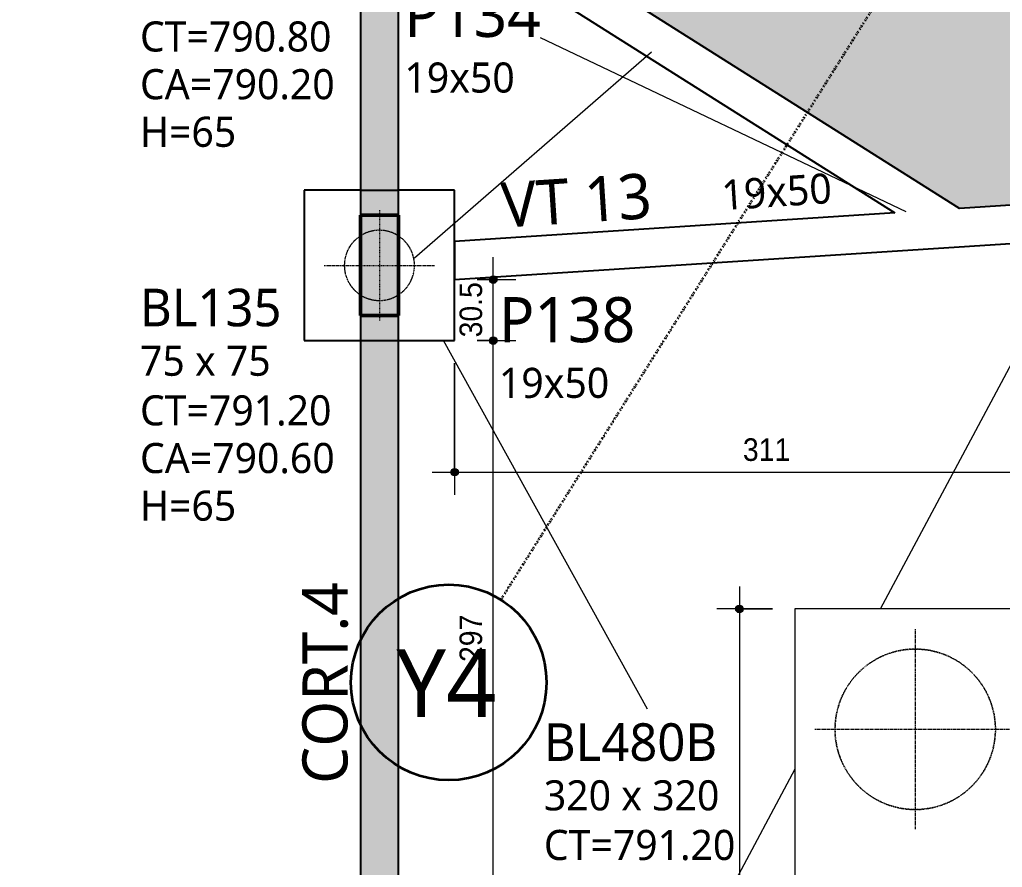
# Model space of a CAD drawing. Header units: centimetres. Extents: x -3523 to 38560, y -3196 to 88043.
# Drawn here: x -1928.8 to -1438.7, y 632 to 1054.6 of the extents above; entities that cross this region are included whole.
import ezdxf

# ---------------------------------------------------------------- set-up
doc = ezdxf.new("R2010")
doc.units = ezdxf.units.CM
for name, pattern in [('Dash dot', [1.5875, 0.635, -0.47625, 0, -0.47625]), ('Hidden', [0.714375, 0.47625, -0.238125]), ('Traço', [0.635, 0.3175, -0.3175])]:
    doc.linetypes.add(name, pattern=pattern)
for name, color, linetype, lineweight in [('A-ANNO-DIMS', 7, 'Continuous', 9), ('A-ANNO-DIMS-75', 7, 'Continuous', 9), ('A-DETL-GENF', 7, 'Continuous', 18), ('A-DETL-THIN', 7, 'Continuous', 25), ('S-BEAM', 7, 'Continuous', 25), ('S-BEAM-HDLN', 7, 'Traço', 25), ('S-BEAM-IDEN', 7, 'Continuous', 9), ('S-COLS', 7, 'Continuous', 25), ('S-COLS-IDEN', 7, 'Continuous', 9), ('S-FNDN', 7, 'Continuous', 25), ('S-FNDN-HDLN', 7, 'Traço', 18), ('S-FNDN-IDEN', 7, 'Continuous', 9), ('S-GRID', 7, 'Continuous', 9), ('S-GRID-IDEN', 7, 'Continuous', 9)]:
    doc.layers.add(name, color=color, linetype=linetype, lineweight=lineweight)
doc.layers.add('A-DETL', color=7, linetype='Continuous', lineweight=18, true_color=0x00a600)
doc.styles.add('Arial_1', font='arial.ttf', dxfattribs={"width": 0.9, "height": 11.25})
doc.styles.add('Gadugi', font='gadugi.ttf', dxfattribs={"height": 15})
doc.styles.add('Gadugi_1', font='gadugi.ttf', dxfattribs={"height": 22.5})
doc.styles.add('Gadugi_2', font='gadugi.ttf', dxfattribs={"height": 18.75})
doc.styles.add('Gadugi_5', font='gadugi.ttf', dxfattribs={"height": 33.75})
doc.dimstyles.new('PED_1_5mm_ESQ', dxfattribs={"dimscale": 30.48, "dimtxt": 11.477918, "dimasz": 0.492126, "dimexe": 0.369094, "dimexo": 0.369094, "dimgap": 0.073819, "dimtad": 1, "dimdec": 1, "dimrnd": 0.5, "dimdsep": 46, "dimtxsty": 'Arial_1', "dimblk1": 'DOTSMALL', "dimblk2": 'DOTSMALL', "dimsah": 1, "dimcen": 0.09, "dimdle": 0.369094, "dimazin": 0, "dimtfac": 1, "dimtdec": 4, "dimtix": 1, "dimtmove": 0, "dimatfit": 3, "dimfxl": 1, "dimtvp": 1, "dimtolj": 1, "dimtzin": 0, "dimarcsym": 2})

# ---------------------------------------------------------------- blocks, each defined once
blk = doc.blocks.new('PED_BLRET-1EST_R01_2019 - 75x75x65-V2-PL B 002 - FUNDAÇÃO')
at = {"layer": 'S-FNDN', "linetype": 'Hidden', "lineweight": 18}
for p, q in [((-27.5, 0), (-9.5, 0)), ((9.5, 0), (27.5, 0))]:
    blk.add_line(p, q, dxfattribs=at)
at = {"layer": 'S-FNDN-HDLN'}
for p, q in [((0, 27.5), (0, -27.5)), ((-9.5, 0), (9.5, 0))]:
    blk.add_line(p, q, dxfattribs=at)
for start, end in [(56.8005, 123.0116), (123.0279, 236.9721), (360, 56.7842), (303.2158, 360), (236.9884, 303.1995)]:
    blk.add_arc((0, 0), 17.5, start, end, dxfattribs=at)
blk = doc.blocks.new('PED_BLRET-4EST_R01_2019 - 320x320x170-3763708-PL B 002 - FUNDAÇÃO')
at = {"layer": 'S-FNDN', "linetype": 'Hidden', "lineweight": 18}
for p, q in [((-105, 30), (-105, -70)), ((-155, -20), (-55, -20)), ((45, -20), (94.49, -20)), ((-105, -270), (-105, -170)), ((-155, -220), (-55, -220)), ((45, -220), (94.49, -220)), ((95, -256.4), (95, -270))]:
    blk.add_line(p, q, dxfattribs=at)
at = {"layer": 'S-FNDN-HDLN'}
for p, q in [((95, 30), (95, -70)), ((94.5, -20), (145, -20)), ((95, -170), (95, -256.4)), ((94.5, -220), (145, -220))]:
    blk.add_line(p, q, dxfattribs=at)
for centre in [(-105, -20), (-105, -220)]:
    blk.add_circle(centre, 40, dxfattribs=at)
for centre, start, end in [((95, -20), 90.7246, 269.2754), ((95, -20), 360, 90.7174), ((95, -20), 269.2826, 360), ((95, -220), 90.7246, 294.0883), ((95, -220), 360, 90.7174), ((95, -220), 294.1277, 360)]:
    blk.add_arc(centre, 40, start, end, dxfattribs=at)
blk = doc.blocks.new('Eixo - Y4-2173033-PL B 002 - FUNDAÇÃO')
at = {"layer": 'S-GRID-IDEN', "color": 32, "lineweight": 35, "true_color": 0xe46c0a}
blk.add_circle((0, 0), 0.65, dxfattribs=at)
blk = doc.blocks.new('DIMBLOCK15-PL B 002 - FUNDAÇÃO')
at = {"layer": 'A-ANNO-DIMS-75'}
h = blk.add_hatch(color=256, dxfattribs=at)
edge = h.paths.add_edge_path(flags=0)
edge.add_arc((-1569.77, 760.85), 1.88, 0, 360)
h = blk.add_hatch(color=256, dxfattribs=at)
edge = h.paths.add_edge_path(flags=0)
edge.add_arc((-1569.77, 344.87), 1.88, 0, 360)
for p, q in [((-1569.77, 772.1), (-1569.77, 344.87)), ((-1553.36, 760.85), (-1581.02, 760.85)), ((-1569.77, 760.85), (-1553.36, 760.85)), ((-1578.36, 344.87), (-1558.52, 344.87)), ((-1569.77, 344.87), (-1578.36, 344.87))]:
    blk.add_line(p, q, dxfattribs=at)
for centre in [(-1569.77, 760.85), (-1569.77, 344.87)]:
    blk.add_circle(centre, 1.88, dxfattribs=at)
at = {"layer": 'A-ANNO-DIMS-75', "color": 0, "insert": (-1586.62, 541.2), "char_height": 11.25, "width": 27.9708, "attachment_point": 1, "rotation": 90, "line_spacing_factor": 0.941778, "style": 'Arial_1'}
blk.add_mtext('416', dxfattribs=at)
blk = doc.blocks.new('_DotSmall')
at = {"color": 0, "linetype": 'ByBlock', "const_width": 0.5}
blk.add_lwpolyline([(-0.0625, 0, 1), (0.0625, 0, 1)], format="xyb", close=True, dxfattribs=at)
blk = doc.blocks.new('DIMBLOCK23-PL B 002 - FUNDAÇÃO')
at = {"layer": 'A-ANNO-DIMS-75'}
h = blk.add_hatch(color=256, dxfattribs=at)
edge = h.paths.add_edge_path(flags=0)
edge.add_arc((-1711.87, 829.04), 1.88, 0, 360)
h = blk.add_hatch(color=256, dxfattribs=at)
edge = h.paths.add_edge_path(flags=0)
edge.add_arc((-1400.92, 829.04), 1.88, 0, 360)
for p, q in [((-1711.87, 883.37), (-1711.87, 817.79)), ((-1711.87, 829.04), (-1711.87, 883.37)), ((-1400.92, 820.45), (-1400.92, 840.29)), ((-1723.12, 829.04), (-1400.92, 829.04)), ((-1400.92, 829.04), (-1400.92, 820.45))]:
    blk.add_line(p, q, dxfattribs=at)
for centre in [(-1711.87, 829.04), (-1400.92, 829.04)]:
    blk.add_circle(centre, 1.88, dxfattribs=at)
at = {"layer": 'A-ANNO-DIMS-75', "color": 0, "insert": (-1568.05, 845.9), "char_height": 11.25, "width": 27.9708, "attachment_point": 1, "line_spacing_factor": 0.941778, "style": 'Arial_1'}
blk.add_mtext('311', dxfattribs=at)
blk = doc.blocks.new('DIMBLOCK26-PL B 002 - FUNDAÇÃO')
at = {"layer": 'A-ANNO-DIMS-75'}
h = blk.add_hatch(color=256, dxfattribs=at)
edge = h.paths.add_edge_path(flags=0)
edge.add_arc((-1692.54, 894.62), 1.88, 0, 360)
h = blk.add_hatch(color=256, dxfattribs=at)
edge = h.paths.add_edge_path(flags=0)
edge.add_arc((-1692.54, 597.48), 1.88, 0, 360)
for p, q in [((-1700.62, 894.62), (-1681.29, 894.62)), ((-1692.54, 894.62), (-1700.62, 894.62)), ((-1692.54, 586.23), (-1692.54, 894.62)), ((-1683.94, 597.48), (-1703.79, 597.48)), ((-1692.54, 597.48), (-1683.94, 597.48))]:
    blk.add_line(p, q, dxfattribs=at)
for centre in [(-1692.54, 894.62), (-1692.54, 597.48)]:
    blk.add_circle(centre, 1.88, dxfattribs=at)
at = {"layer": 'A-ANNO-DIMS-75', "color": 0, "insert": (-1709.39, 734.4), "char_height": 11.25, "width": 27.9708, "attachment_point": 1, "rotation": 90, "line_spacing_factor": 0.941778, "style": 'Arial_1'}
blk.add_mtext('297', dxfattribs=at)
blk = doc.blocks.new('DIMBLOCK27-PL B 002 - FUNDAÇÃO')
at = {"layer": 'A-ANNO-DIMS-75'}
h = blk.add_hatch(color=256, dxfattribs=at)
edge = h.paths.add_edge_path(flags=0)
edge.add_arc((-1692.54, 925.04), 1.88, 0, 360)
h = blk.add_hatch(color=256, dxfattribs=at)
edge = h.paths.add_edge_path(flags=0)
edge.add_arc((-1692.54, 894.62), 1.88, 0, 360)
for p, q in [((-1692.54, 894.62), (-1692.54, 936.29)), ((-1700.62, 925.04), (-1681.29, 925.04)), ((-1692.54, 925.04), (-1700.62, 925.04)), ((-1700.62, 894.62), (-1681.29, 894.62)), ((-1692.54, 894.62), (-1700.62, 894.62))]:
    blk.add_line(p, q, dxfattribs=at)
for centre in [(-1692.54, 925.04), (-1692.54, 894.62)]:
    blk.add_circle(centre, 1.88, dxfattribs=at)
at = {"layer": 'A-ANNO-DIMS-75', "color": 0, "insert": (-1709.39, 896.23), "char_height": 11.25, "width": 32.6326, "attachment_point": 1, "rotation": 90, "line_spacing_factor": 0.941778, "style": 'Arial_1'}
blk.add_mtext('30.5', dxfattribs=at)

msp = doc.modelspace()

# ---------------------------------------------------------------- hatches: boundary and pattern name
at = {"layer": 'A-DETL-GENF', "true_color": 0xe6e6e6}
h = msp.add_hatch(color=254, dxfattribs=at)
h.paths.add_polyline_path([(-780.089, 706.316), (-386.115, 706.316), (-386.115, 707.119), (-490.138, 707.119), (-490.138, 819.102), (-113.138, 819.102), (-113.138, 707.119), (-124.365, 707.119), (-124.365, 706.316), (43.51, 706.316), (43.51, 770.619), (70.307, 770.619), (70.307, 1173.082), (306.417, 1173.082), (147.343, 1755.323), (97.342, 1755.323), (97.342, 1835.352), (-215.981, 1835.352), (-215.981, 1756.172), (-275.96, 1756.172), (-442.089, 1296.011), (-425.073, 1285.306), (-465.011, 1221.825), (-491.496, 1238.487), (-546.599, 1166.011), (-546.599, 1141.884), (-298.365, 1141.884), (-298.365, 1214.884), (-223.365, 1214.884), (-223.365, 1049.884), (-298.365, 1049.884), (-298.365, 1122.884), (-546.599, 1122.884), (-546.599, 1094.884), (-621.599, 1094.884), (-621.599, 1169.884), (-567.522, 1169.884), (-507.641, 1248.644), (-528.493, 1261.763), (-488.554, 1325.245), (-485.408, 1323.265), (-329.119, 1756.172), (-345.981, 1756.172), (-345.981, 1866.172), (-316.578, 1866.172), (-444.521, 2197.571), (-444.83, 2197.454), (-462.562, 2244.301), (-671.366, 2785.221), (-685.288, 2823.058), (-685.488, 2822.982), (-703.22, 2869.732), (-702.555, 2869.984), (-718.743, 2913.873), (-862.537, 3299.756), (-968.123, 3253.612), (-914.305, 3339.122), (-930.385, 3349.243), (-979.853, 3270.645), (-1027.785, 3380.324), (-999.447, 3392.709), (-1318.73, 3593.658), (-1333.645, 3569.961), (-1357.562, 3585.013), (-1342.647, 3608.71), (-1358.727, 3618.831), (-1373.642, 3595.134), (-1397.12, 3609.91), (-1382.205, 3633.607), (-1824.457, 3911.949), (-1862.275, 3851.86), (-1909.247, 3881.422), (-3097.084, 1994.095), (-2170.119, 1408.797), (-2169.792, 1409.316), (-2127.476, 1382.683), (-2127.841, 1382.102), (-1767.194, 1154.384), (-1737.355, 1154.384), (-1351.153, 1779.215), (-1413.278, 1818.573), (-1373.141, 1881.929), (-1233.757, 1793.627), (-1248.497, 1770.361), (-909.742, 1557.157), (-894.827, 1580.854), (-831.352, 1540.905), (-871.302, 1477.43), (-899.843, 1495.393), (-1197.486, 1153.393), (-1178.443, 1141.408), (-1218.392, 1077.933), (-1281.867, 1117.882), (-1279.683, 1121.353), (-1695.298, 1108.989), (-1460.081, 960.469), (-1310.615, 970.198), (-1282.615, 970.198), (-1282.615, 988.119), (-857.365, 988.119), (-857.365, 707.119), (-852.365, 707.119), (-852.365, 706.316), (-787.91, 706.316)], flags=0)
h.paths.add_polyline_path([(-1711.866, 1127.504), (-1267.491, 1140.724), (-1241.918, 1181.357), (-1213.76, 1163.636), (-916.117, 1505.636), (-934.777, 1517.38), (-919.862, 1541.077), (-1258.665, 1754.311), (-1273.895, 1730.271), (-1335.101, 1769.046), (-1715.019, 1154.384), (-1711.866, 1154.384), (-1711.866, 1137.129)], flags=0)
h.paths.add_polyline_path([(317.769, 1321.247), (317.769, 1754.601), (277.762, 1754.601), (277.762, 1835.352), (227.342, 1835.352), (227.342, 1755.323), (199.175, 1755.323), (306.417, 1362.799)], flags=0)
h.paths.add_polyline_path([(-17.803, 1780.55), (-17.803, 1796.55), (-1.803, 1796.55), (-2.348, 1792.409), (-3.947, 1788.55), (-6.489, 1785.236), (-9.803, 1782.694), (-13.662, 1781.095)], flags=0)
h.paths.add_polyline_path([(-33.803, 1796.55), (-33.258, 1800.691), (-31.659, 1804.55), (-29.117, 1807.864), (-25.803, 1810.406), (-21.944, 1812.005), (-17.803, 1812.55), (-17.803, 1796.55), (-33.258, 1796.55)], flags=0)
h.paths.add_polyline_path([(-1713.322, 2040.579), (-1755.638, 2067.212), (-1745.518, 2083.292), (-1703.201, 2056.659), (-1711.577, 2043.352)], flags=0)
h.paths.add_polyline_path([(-2141.673, 2310.054), (-2183.989, 2336.687), (-2173.869, 2352.768), (-2131.552, 2326.135)], flags=0)
h.paths.add_polyline_path([(-872.017, 2476.309), (-914.333, 2502.941), (-904.213, 2519.022), (-861.896, 2492.389)], flags=0)
h.paths.add_polyline_path([(-1278.153, 2731.912), (-1320.47, 2758.545), (-1310.349, 2774.626), (-1268.033, 2747.993), (-1275.233, 2736.552)], flags=0)
h.paths.add_polyline_path([(-1706.492, 3001.506), (-1748.808, 3028.139), (-1738.688, 3044.22), (-1696.371, 3017.587)], flags=0)
h.paths.add_polyline_path([(-866.215, 3298.666), (-862.634, 3300.018), (-865.839, 3308.62), (-871.262, 3312.032), (-868.974, 3305.973)], flags=0)
at = {"layer": 'S-BEAM', "true_color": 0xff00ff}
h = msp.add_hatch(color=6, dxfattribs=at)
h.paths.add_polyline_path([(-1758.865, 533.551), (-1739.865, 533.551), (-1739.865, 907.119), (-1758.865, 907.119), (-1758.865, 597.485)], flags=0)
h.paths.add_polyline_path([(-1739.865, 957.119), (-1739.866, 1091.884), (-1758.865, 1091.884), (-1758.865, 957.119), (-1745.686, 957.119)], flags=0)
at = {"layer": 'S-COLS', "true_color": 0x808080}
msp.add_hatch(color=8, dxfattribs=at).paths.add_polyline_path([(-1758.865, 907.119), (-1739.866, 907.119), (-1739.866, 957.119), (-1758.866, 957.119), (-1758.866, 907.119)], flags=0)

# ---------------------------------------------------------------- linework, layer by layer
at = {"layer": 'A-DETL', "color": 7}
for p, q in [((-3097.118, 1994.116), (-1460.081, 960.469)), ((-1460.081, 960.469), (-1310.615, 970.198))]:
    msp.add_line(p, q, dxfattribs=at)
at = {"layer": 'A-DETL', "color": 7, "lineweight": 50}
for p, q in [((-1758.865, 957.119), (-1739.865, 957.119)), ((-1758.865, 907.119), (-1739.866, 907.119))]:
    msp.add_line(p, q, dxfattribs=at)
at = {"layer": 'A-DETL-THIN', "color": 9, "lineweight": 18, "true_color": 0xc0c0c0}
for p, q in [((-1486.558, 958.746), (-1668.931, 1045.602)), ((-1731.866, 935.832), (-1613.704, 1038.549)), ((-1499.442, 760.848), (-1400.922, 945.28)), ((-1615.633, 710.915), (-1717.462, 894.619)), ((-1542.109, 680.973), (-1678.86, 424.972))]:
    msp.add_line(p, q, dxfattribs=at)
at = {"layer": 'S-BEAM'}
for p, q in [((-1460.081, 960.469), (-1739.866, 1137.129)), ((-1739.866, 1114.658), (-1492.343, 958.369)), ((-1758.865, 1091.884), (-1758.865, 957.119)), ((-1739.865, 957.119), (-1739.865, 1091.884)), ((-1310.615, 970.198), (-1460.081, 960.469)), ((-1758.865, 957.119), (-1739.865, 957.119)), ((-1492.343, 958.369), (-1711.866, 944.08)), ((-1711.866, 925.04), (-1400.922, 945.28)), ((-1711.866, 944.08), (-1711.866, 925.04)), ((-1739.865, 907.119), (-1758.865, 907.119)), ((-1758.865, 907.119), (-1758.865, 533.551)), ((-1739.865, 533.551), (-1739.865, 907.119))]:
    msp.add_line(p, q, dxfattribs=at)
at = {"layer": 'S-BEAM-HDLN', "linetype": 'Continuous'}
for p, q in [((-1758.865, 969.619), (-1739.865, 969.619)), ((-1758.865, 894.619), (-1739.865, 894.619))]:
    msp.add_line(p, q, dxfattribs=at)
at = {"layer": 'S-COLS'}
for p, q in [((-1739.866, 957.119), (-1758.866, 957.119)), ((-1758.866, 907.119), (-1739.866, 907.119))]:
    msp.add_line(p, q, dxfattribs=at)
at = {"layer": 'S-COLS', "lineweight": 50}
for p, q in [((-1758.866, 957.119), (-1758.866, 907.119)), ((-1739.866, 907.119), (-1739.866, 957.119))]:
    msp.add_line(p, q, dxfattribs=at)
at = {"layer": 'S-FNDN'}
for p, q in [((-1758.865, 969.619), (-1786.866, 969.619)), ((-1786.866, 969.619), (-1786.866, 894.619)), ((-1711.866, 969.619), (-1739.865, 969.619)), ((-1711.866, 944.08), (-1711.866, 969.619)), ((-1711.866, 925.04), (-1711.866, 944.08)), ((-1711.866, 894.619), (-1711.866, 925.04)), ((-1786.866, 894.619), (-1758.865, 894.619)), ((-1739.865, 894.619), (-1711.866, 894.619))]:
    msp.add_line(p, q, dxfattribs=at)
at = {"layer": 'S-FNDN', "lineweight": 18}
for p, q in [((-1400.922, 760.848), (-1542.109, 760.848)), ((-1542.109, 760.848), (-1542.109, 440.848))]:
    msp.add_line(p, q, dxfattribs=at)
at = {"layer": 'S-FNDN-HDLN'}
for p, q in [((-1739.865, 969.619), (-1758.865, 969.619)), ((-1758.865, 894.619), (-1739.865, 894.619))]:
    msp.add_line(p, q, dxfattribs=at)
for centre, radius, start, end in [((-1749.366, 932.119), 17.5, 122.80273, 129.63801), ((-1749.366, 932.119), 17.5, 114.61276, 122.61712), ((-1749.366, 932.119), 17.5, 107.45535, 114.23068), ((-1749.366, 932.119), 17.5, 99.23884, 107.28086), ((-1749.366, 932.119), 17.5, 92.10996, 98.79812), ((-1749.366, 932.119), 17.5, 83.84716, 91.94533), ((-1749.366, 932.119), 17.5, 76.76617, 83.32644), ((-1749.366, 932.119), 17.5, 68.42575, 76.61032), ((-1749.366, 932.119), 17.5, 61.42366, 67.78946), ((-1749.366, 932.119), 17.5, 52.94903, 61.27567), ((-1749.366, 932.119), 17.5, 145.32999, 153.29284), ((-1749.366, 932.119), 17.5, 138.15263, 145.02813), ((-1749.366, 932.119), 17.5, 129.97525, 137.95435), ((-1749.366, 932.119), 17.5, 46.08215, 52.13108), ((-1749.366, 932.119), 17.5, 37.35048, 45.94126), ((-1749.366, 932.119), 17.5, 30.74143, 36.2055), ((-1749.366, 932.119), 17.5, 160.67928, 168.63302), ((-1749.366, 932.119), 17.5, 153.50569, 160.40605), ((-1749.366, 932.119), 17.5, 21.38626, 30.60697), ((-1749.366, 932.119), 17.5, 15.40131, 19.47813), ((-1749.366, 932.119), 17.5, 2.86207, 15.2727), ((-1749.366, 932.119), 17.5, 176.0246, 180), ((-1749.366, 932.119), 17.5, 180, 183.9754), ((-1749.366, 932.119), 17.5, 168.86276, 175.77501), ((-1749.366, 932.119), 17.5, 184.22499, 191.13724), ((-1749.366, 932.119), 17.5, 191.36698, 199.32072), ((-1749.366, 932.119), 17.5, 340.52187, 344.59869), ((-1749.366, 932.119), 17.5, 344.7273, 357.13793), ((-1749.366, 932.119), 17.5, 199.59395, 206.49431), ((-1749.366, 932.119), 17.5, 206.70716, 214.67001), ((-1749.366, 932.119), 17.5, 214.97187, 221.84737), ((-1749.366, 932.119), 17.5, 314.05874, 322.64952), ((-1749.366, 932.119), 17.5, 323.7945, 329.25857), ((-1749.366, 932.119), 17.5, 329.39303, 338.61374), ((-1749.366, 932.119), 17.5, 222.04565, 230.02475), ((-1749.366, 932.119), 17.5, 230.36199, 237.19727), ((-1749.366, 932.119), 17.5, 237.38288, 245.38724), ((-1749.366, 932.119), 17.5, 292.21054, 298.57634), ((-1749.366, 932.119), 17.5, 298.72433, 307.05097), ((-1749.366, 932.119), 17.5, 307.86892, 313.91785), ((-1749.366, 932.119), 17.5, 245.76932, 252.54465), ((-1749.366, 932.119), 17.5, 252.71914, 260.76116), ((-1749.366, 932.119), 17.5, 261.20188, 267.89004), ((-1749.366, 932.119), 17.5, 268.05467, 276.15284), ((-1749.366, 932.119), 17.5, 276.67356, 283.23383), ((-1749.366, 932.119), 17.5, 283.38968, 291.57425), ((-1482.109, 700.848), 40, 97.59099, 103.04959), ((-1482.109, 700.848), 40, 92.88953, 97.44486), ((-1482.109, 700.848), 40, 87.27374, 92.72626), ((-1482.109, 700.848), 40, 82.55514, 87.11047), ((-1482.109, 700.848), 40, 76.95041, 82.40901), ((-1482.109, 700.848), 40, 118.2138, 123.72809), ((-1482.109, 700.848), 40, 113.59527, 118.093), ((-1482.109, 700.848), 40, 107.90395, 113.38188), ((-1482.109, 700.848), 40, 103.23458, 107.77169), ((-1482.109, 700.848), 40, 72.22831, 76.76542), ((-1482.109, 700.848), 40, 66.61812, 72.09605), ((-1482.109, 700.848), 40, 61.907, 66.40473), ((-1482.109, 700.848), 40, 56.27191, 61.7862), ((-1482.109, 700.848), 40, 128.52134, 134.09759), ((-1482.109, 700.848), 40, 123.98023, 128.41015), ((-1482.109, 700.848), 40, 51.58985, 56.01977), ((-1482.109, 700.848), 40, 45.90241, 51.47866), ((-1482.109, 700.848), 40, 138.82713, 144.51044), ((-1482.109, 700.848), 40, 134.40571, 138.72413), ((-1482.109, 700.848), 40, 41.27587, 45.59429), ((-1482.109, 700.848), 40, 35.48956, 41.17287), ((-1482.109, 700.848), 40, 149.13159, 155.01874), ((-1482.109, 700.848), 40, 144.90654, 149.03565), ((-1482.109, 700.848), 40, 30.96435, 35.09346), ((-1482.109, 700.848), 40, 24.98126, 30.86841), ((-1482.109, 700.848), 40, 155.57322, 159.34524), ((-1482.109, 700.848), 40, 20.65476, 24.42678), ((-1482.109, 700.848), 40, 159.43504, 165.81352), ((-1482.109, 700.848), 40, 14.18648, 20.56496), ((-1482.109, 700.848), 40, 169.73772, 178.61394), ((-1482.109, 700.848), 40, 166.73759, 169.65331), ((-1482.109, 700.848), 40, 10.34669, 13.26241), ((-1482.109, 700.848), 40, 1.38606, 10.26228), ((-1482.109, 700.848), 40, 181.38606, 190.26228), ((-1482.109, 700.848), 40, 349.73772, 358.61394), ((-1482.109, 700.848), 40, 190.34669, 193.26241), ((-1482.109, 700.848), 40, 346.73759, 349.65331), ((-1482.109, 700.848), 40, 194.18648, 200.56496), ((-1482.109, 700.848), 40, 200.65476, 204.42678), ((-1482.109, 700.848), 40, 335.57322, 339.34524), ((-1482.109, 700.848), 40, 339.43504, 345.81352), ((-1482.109, 700.848), 40, 204.98126, 210.86841), ((-1482.109, 700.848), 40, 329.13159, 335.01874), ((-1482.109, 700.848), 40, 210.96435, 215.09346), ((-1482.109, 700.848), 40, 215.48956, 221.17287), ((-1482.109, 700.848), 40, 318.82713, 324.51044), ((-1482.109, 700.848), 40, 324.90654, 329.03565), ((-1482.109, 700.848), 40, 221.27587, 225.59429), ((-1482.109, 700.848), 40, 225.90241, 231.47866), ((-1482.109, 700.848), 40, 308.52134, 314.09759), ((-1482.109, 700.848), 40, 314.40571, 318.72413), ((-1482.109, 700.848), 40, 231.58985, 236.01977), ((-1482.109, 700.848), 40, 236.27191, 241.7862), ((-1482.109, 700.848), 40, 298.2138, 303.72809), ((-1482.109, 700.848), 40, 303.98023, 308.41015), ((-1482.109, 700.848), 40, 241.907, 246.40473), ((-1482.109, 700.848), 40, 246.61812, 252.09605), ((-1482.109, 700.848), 40, 252.22831, 256.76542), ((-1482.109, 700.848), 40, 256.95041, 262.40901), ((-1482.109, 700.848), 40, 277.59099, 283.04959), ((-1482.109, 700.848), 40, 283.23458, 287.77169), ((-1482.109, 700.848), 40, 287.90395, 293.38188), ((-1482.109, 700.848), 40, 293.59527, 298.093), ((-1482.109, 700.848), 40, 262.55514, 267.11047), ((-1482.109, 700.848), 40, 267.27374, 272.72626), ((-1482.109, 700.848), 40, 272.88953, 277.44486)]:
    msp.add_arc(centre, radius, start, end, dxfattribs=at)
at = {"layer": 'S-GRID', "color": 32, "linetype": 'Dash dot', "lineweight": 35, "true_color": 0xe46c0a}
msp.add_line((-325.828, 2931.113), (-1688.827, 765.475), dxfattribs=at)

# ---------------------------------------------------------------- block references
at = {"layer": 'S-FNDN', "linetype": 'Traço', "lineweight": 18}
for name, p in [('PED_BLRET-1EST_R01_2019 - 75x75x65-V2-PL B 002 - FUNDAÇÃO', (-1749.366, 932.119)), ('PED_BLRET-4EST_R01_2019 - 320x320x170-3763708-PL B 002 - FUNDAÇÃO', (-1377.109, 720.848))]:
    msp.add_blockref(name, p, dxfattribs=at)
at = {"layer": 'S-GRID-IDEN', "color": 32, "true_color": 0xe46c0a, "xscale": 74.99999999999996, "yscale": 74.99999999999996, "zscale": 74.99999999999996, "rotation": 147.8147117607286}
msp.add_blockref('Eixo - Y4-2173033-PL B 002 - FUNDAÇÃO', (-1714.794, 724.217), dxfattribs=at)

# ---------------------------------------------------------------- texts
at = {"layer": 'S-BEAM-IDEN', "attachment_point": 1}
for s, insert, char_height, width, rotation, style in [('VT 13', (-1689.291, 973.348), 22.5, 97.40503, 3.72423, 'Gadugi_1'), ('19x50', (-1579.193, 974.599), 15, 67.34175, 3.72423, 'Gadugi'), ('CORT.4', (-1787.773, 673.645), 22.5, 125.66452, 90, 'Gadugi_1')]:
    msp.add_mtext(s, dxfattribs=dict(at, insert=insert, char_height=char_height, width=width, rotation=rotation, style=style))
at = {"layer": 'S-COLS-IDEN', "attachment_point": 1}
for s, insert, char_height, width, style in [('P134', (-1736.883, 1068.494), 22.5, 84.77845, 'Gadugi_1'), ('19x50', (-1736.883, 1033.26), 15, 67.34175, 'Gadugi'), ('P138', (-1689.759, 916.304), 22.5, 84.77845, 'Gadugi_1'), ('19x50', (-1689.759, 881.069), 15, 67.34175, 'Gadugi')]:
    msp.add_mtext(s, dxfattribs=dict(at, insert=insert, char_height=char_height, width=width, style=style))
at = {"layer": 'S-FNDN-IDEN', "char_height": 15, "attachment_point": 1, "style": 'Gadugi'}
for s, insert, width in [('CT=790.80', (-1868.774, 1053.735), 122.05692), ('CA=790.20', (-1868.774, 1029.956), 125.06325), ('H=65', (-1868.774, 1006.211), 63.73416), ('75 x 75', (-1868.774, 892.092), 81.77212), ('CT=791.20', (-1868.774, 867.362), 122.05692), ('CA=790.60', (-1868.774, 843.583), 125.06325), ('H=65', (-1868.774, 819.838), 63.73416), ('320 x 320', (-1667.334, 675.441), 109.43034), ('CT=791.20', (-1667.334, 650.712), 122.05692)]:
    msp.add_mtext(s, dxfattribs=dict(at, insert=insert, width=width))
at = {"layer": 'S-FNDN-IDEN', "color": 5, "true_color": 0x0000ff, "char_height": 18.75, "attachment_point": 1, "style": 'Gadugi_2'}
for s, insert, width in [('BL135', (-1868.774, 920.505), 85.37972), ('BL480B', (-1667.334, 703.855), 103.41769)]:
    msp.add_mtext(s, dxfattribs=dict(at, insert=insert, width=width))
at = {"layer": 'S-GRID-IDEN', "color": 32, "true_color": 0xe46c0a, "insert": (-1740.97, 740.751), "char_height": 33.75, "width": 63.13289, "attachment_point": 1, "style": 'Gadugi_5'}
msp.add_mtext('Y4', dxfattribs=at)

# ---------------------------------------------------------------- dimensions: what is measured, and where the dimension line sits
at = {"layer": 'A-ANNO-DIMS'}
for base, p1, p2, override, picture, middle in [((-1692.538, 925.04), (-1711.866, 894.619), (-1711.866, 925.04), {"dimpost": '<>', "dimfxl": 30.420835}, 'DIMBLOCK27-PL B 002 - FUNDAÇÃO', (-1700.536, 909.83)), ((-1692.538, 894.619), (-1695.19, 597.485), (-1711.866, 894.619), {"dimpost": '<>', "dimfxl": 297.601887}, 'DIMBLOCK26-PL B 002 - FUNDAÇÃO', (-1700.532, 746.052)), ((-1569.765, 344.868), (-1542.109, 760.848), (-1567.114, 344.868), {"dimpost": '<>', "dimfxl": 416.731062}, 'DIMBLOCK15-PL B 002 - FUNDAÇÃO', (-1577.759, 552.858))]:
    dim = msp.add_linear_dim(base=base, p1=p1, p2=p2, angle=90, dimstyle='PED_1_5mm_ESQ', override=override, dxfattribs=at)
    dim.commit()
    dim.dimension.update_dxf_attribs({"geometry": picture, "text_midpoint": middle})
dim = msp.add_linear_dim(base=(-1400.922, 829.045), p1=(-1711.866, 894.619), p2=(-1400.922, 831.696), dimstyle='PED_1_5mm_ESQ', override={"dimpost": '<>', "dimfxl": 317.246373}, dxfattribs=at)
dim.commit()
dim.dimension.update_dxf_attribs({"geometry": 'DIMBLOCK23-PL B 002 - FUNDAÇÃO', "text_midpoint": (-1556.394, 837.043)})

doc.saveas('drawing.dxf')
